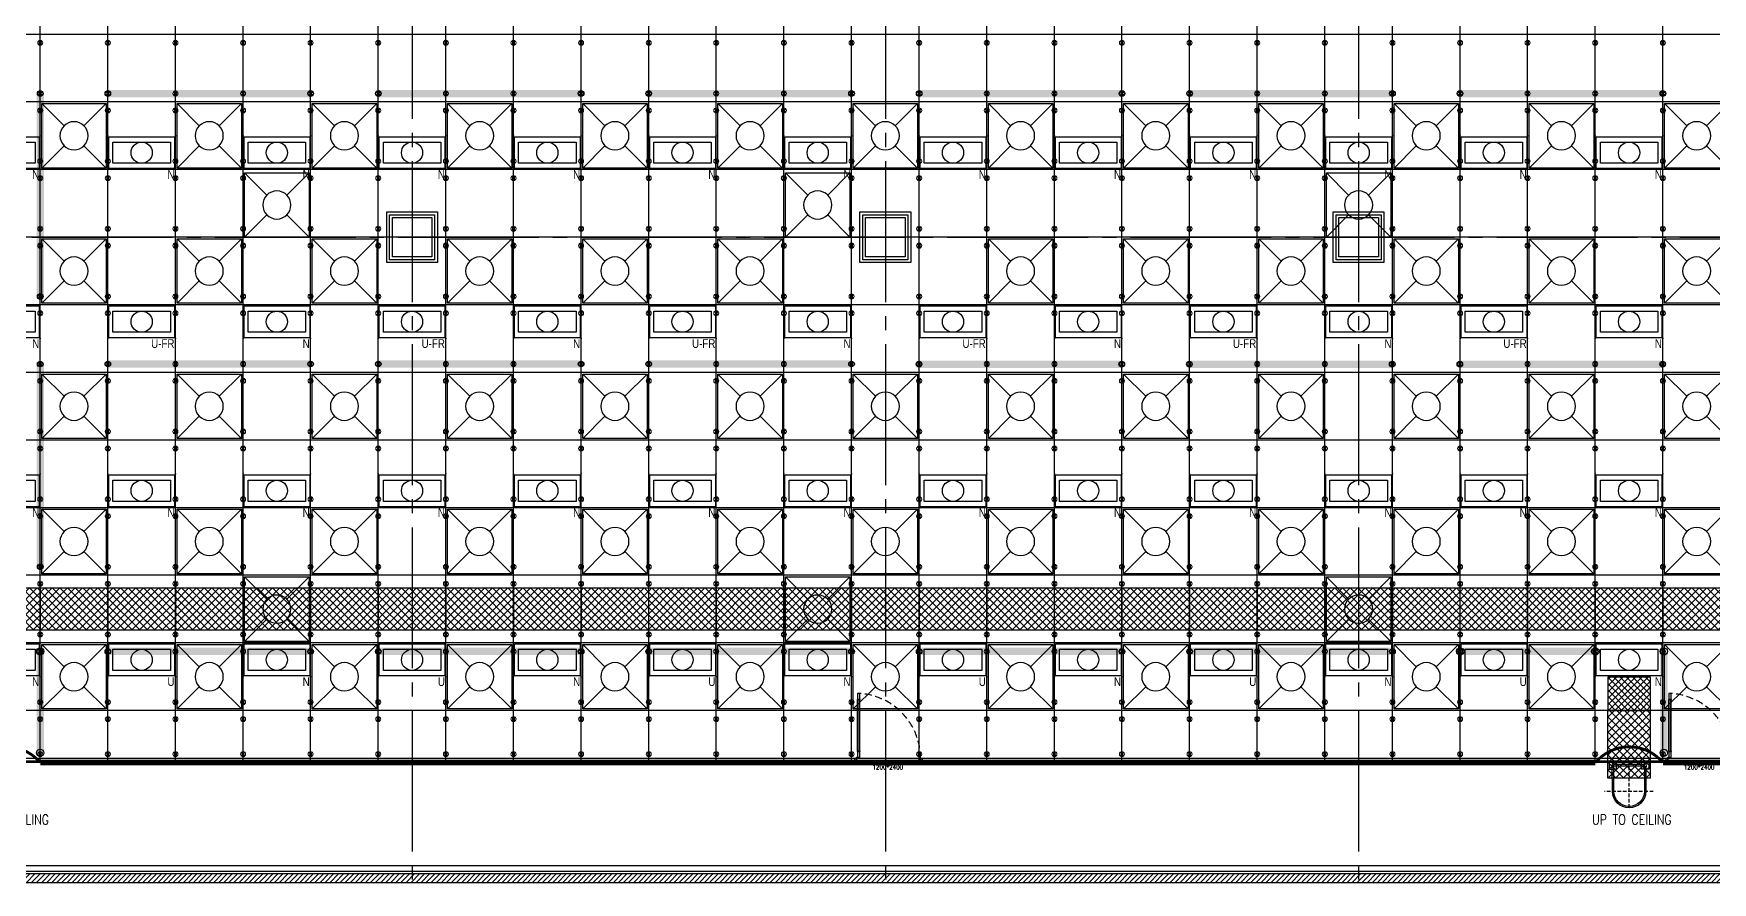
# Model space of a CAD drawing. Extents: x -17313 to 41501, y -1010 to 11880.
# Drawn here: x 17808 to 20788, y 1855 to 3361 of the extents above; entities that cross this region are included whole.
import ezdxf
from ezdxf.enums import TextEntityAlignment as Align

# ---------------------------------------------------------------- set-up
doc = ezdxf.new("R2010")
doc.units = 0
doc.header["$LTSCALE"] = 100
for name, pattern in [('188K-SM-03-F10-ARCH-PA-Y2257103$0$18P6-SM-03-C40-ARCH-PA-Y2211058$0$DASHED', [19.05, 12.7, -6.35]), ('188K-SM-03-F10-ARCH-PA-Y2257103$0$AP5A-SM-03-F20-ARCH-PA-Y2230801+Y2230803$0$ALL-PA-TXT-Y2221201$0$DASHED', [19.05, 12.7, -6.35]), ('188K-SM-07-F15-ARCH-CATW-Y2257103$0$DASHED', [19.05, 12.7, -6.35]), ('X-S-FAB-L10$0$COL-CEN-LIN', [3.25, 2.5, -0.25, 0.25, -0.25])]:
    doc.linetypes.add(name, pattern=pattern)
for name, color, linetype in [('0-xref', 8, 'Continuous'), ('188K-SM-03-F10-ARCH-CEIL-Y2257103$0$K-CEIL-4.2', 8, 'Continuous'), ('188K-SM-03-F10-ARCH-CEIL-Y2257103$0$K-CEIL-4.2-AREA', 8, 'Continuous'), ('188K-SM-03-F10-ARCH-PA-Y2257103$0$K-0-TXT-高度', 53, 'Continuous'), ('188K-SM-03-F10-ARCH-PA-Y2257103$0$K-Door', 53, 'Continuous'), ('188K-SM-03-F10-ARCH-PA-Y2257103$0$K-P-LAD-420', 53, 'Continuous'), ('188K-SM-03-F10-ARCH-PA-Y2257103$0$K-P1S-4.2-單抗', 53, 'Continuous'), ('188K-SM-03-F10-ARCH-PA-Y2257103$0$K-岩棉 2hr 7.5-非抗', 53, 'Continuous'), ('188K-SM-06-F10-ELEC-LIGHT-Y2257103$0$E-LIGHT(W)-N', 253, 'Continuous'), ('188K-SM-06-F10-ELEC-LIGHT-Y2257103$0$E-LIGHT(W)-U FR', 253, 'Continuous'), ('188K-SM-06-F10-ELEC-LIGHT-Y2257103$0$E-LIGHT(W)-U XLPE', 253, 'Continuous'), ('188K-SM-06-F10-HVAC-FFU-Y2257103$0$AC-FFU-ULPA', 254, 'Continuous'), ('188K-SM-07-F15-ARCH-CATW-Y2257103$0$K-安全母索', 6, 'Continuous'), ('188K-SM-07-F15-ARCH-CATW-Y2257103$0$K-扶手', 160, 'Continuous'), ('188K-SM-07-F15-ARCH-CATW-Y2257103$0$K-貓道板-主走道', 171, 'Continuous'), ('188K-SM-07-F15-ARCH-CATW-Y2257103$0$K-貓道板-主走道VS燈具', 171, 'Continuous'), ('188K-SM-07-F15-ARCH-CATW-Y2257103$0$K-鍊條', 3, 'Continuous'), ('X-S-FAB-L10$0$0-DIM-TXT', 8, 'Continuous'), ('X-S-FAB-L10$0$BLOCK', 8, 'Continuous'), ('X-S-FAB-L10$0$CCL', 8, 'X-S-FAB-L10$0$COL-CEN-LIN'), ('X-S-FAB-L10$0$COL-S', 8, 'Continuous'), ('X-S-FAB-L10$0$WALL_188K_IN', 8, 'Continuous')]:
    doc.layers.add(name, color=color, linetype=linetype)
doc.layers.add('188K-SM-03-F10-ARCH-CEIL-Y2257103$0$K-吊點-標準', color=8, linetype='Continuous', lineweight=9)
doc.layers.add('188K-SM-06-F10-ELEC-LIGHT-Y2257103$0$Defpoints-CAS', color=253, linetype='Continuous', plot=False)
doc.styles.add('188K-SM-03-F10-ARCH-PA-Y2257103$0$18P2-XFDP10$0$AA-TXT', font='simplex.shx', dxfattribs={"width": 0.8, "bigfont": 'chineset.shx'})
doc.styles.add('188K-SM-03-F10-ARCH-PA-Y2257103$0$AP5A-SM-03-F20-ARCH-PA-Y2230801+Y2230803$0$ALL-PA-TXT-Y2221201$0$Standard', font='txt.shx', dxfattribs={"bigfont": 'chineset.shx'})
doc.styles.add('188K-SM-06-F10-ELEC-LIGHT-Y2257103$0$Standard', font='arial.ttf')
doc.styles.add('X-S-FAB-L10$0$CHINA', font='simplex.shx', dxfattribs={"width": 0.75, "bigfont": 'chineset.shx'})
doc.styles.add('X-S-FAB-L10$0$Standard', font='', dxfattribs={"width": 0.8})
doc.styles.add('X-S-FAB-L10$0$TG_NOTE_TEXT', font='simplex.shx', dxfattribs={"width": 0.75, "bigfont": 'chineset.shx'})
doc.styles.get('X-S-FAB-L10$0$Standard').set_extended_font_data('Microsoft JhengHei')
doc.linetypes.add('188K-SM-07-F15-ARCH-CATW-Y2257103$0$FENCELINE1', pattern='A,6.35,-2.54,[133,ltypeshp.shx,S=2.54,R=0,X=-2.54,Y=0],-2.54,25.4', length=36.83)

# ---------------------------------------------------------------- blocks, each defined once
blk = doc.blocks.new('X-S-FAB-L10$0$FAB2-L05')
at = {"layer": 'X-S-FAB-L10$0$CCL'}
for p, q in [((-7680, 11005), (-7680, 0)), ((-6840, 11005), (-6840, 0)), ((-6000, 11005), (-6000, 0)), ((-26880, 3720), (1210, 3720))]:
    blk.add_line(p, q, dxfattribs=at)
at = {"layer": 'X-S-FAB-L10$0$COL-S'}
for points in [[(-7715, 3755), (-7645, 3755), (-7645, 3685), (-7715, 3685)], [(-6875, 3755), (-6805, 3755), (-6805, 3685), (-6875, 3685)], [(-6035, 3755), (-5965, 3755), (-5965, 3685), (-6035, 3685)]]:
    blk.add_lwpolyline(points, close=True, dxfattribs=at)
blk = doc.blocks.new('X-S-FAB-L10')
at = {"layer": 'X-S-FAB-L10$0$WALL_188K_IN'}
h = blk.add_hatch(dxfattribs=at)
h.set_pattern_fill('LINE', color=256, scale=2, angle=45)
h.set_pattern_definition([(45, (24216.6165, 1855), (-4.490128, 4.490128), [])])
h.paths.add_polyline_path([(17075, 1855), (24315, 1855), (24315, 1870), (17075, 1870)])
at = {"layer": 'X-S-FAB-L10$0$COL-S'}
for p, q in [((18445, 3035), (18515, 3035)), ((18445, 2965), (18445, 3035)), ((18515, 3035), (18515, 2965)), ((19285, 3035), (19355, 3035)), ((19285, 2965), (19285, 3035)), ((19355, 3035), (19355, 2965)), ((20125, 3035), (20195, 3035)), ((20125, 2965), (20125, 3035)), ((20195, 3035), (20195, 2965)), ((18515, 2965), (18445, 2965)), ((19355, 2965), (19285, 2965)), ((20195, 2965), (20125, 2965))]:
    blk.add_line(p, q, dxfattribs=at)
at = {"layer": 'X-S-FAB-L10$0$WALL_188K_IN'}
blk.add_lwpolyline([(17075, 1855), (24315, 1855), (24315, 1870), (17075, 1870)], close=True, dxfattribs=at)
at = {"layer": 'X-S-FAB-L10$0$BLOCK'}
blk.add_blockref('X-S-FAB-L10$0$FAB2-L05', (26160, -720), dxfattribs=at)
at = {"style": 'X-S-FAB-L10$0$TG_NOTE_TEXT', "width": 0.5, "flags": 1}
for p in [(7463.3, 9020), (18268.3, 8649), (11197.8, 4800.2), (16485.8, 4800.2), (25420.3, 2635), (13360, 320, 0), (7463.3, -33.3)]:
    blk.add_attdef('WH', text='', height=20, dxfattribs=at).set_placement(p, align=Align.BOTTOM_LEFT)
at = {"width": 0.5}
for style, p in [('X-S-FAB-L10$0$TG_NOTE_TEXT', (7585, 9020)), ('X-S-FAB-L10$0$TG_NOTE_TEXT', (18390, 8649)), ('X-S-FAB-L10$0$TG_NOTE_TEXT', (11117.5, 4813.5)), ('X-S-FAB-L10$0$TG_NOTE_TEXT', (16607.5, 4813.5)), ('X-S-FAB-L10$0$TG_NOTE_TEXT', (25350, 2635)), ('X-S-FAB-L10$0$Standard', (13129.4, 325, 0)), ('X-S-FAB-L10$0$TG_NOTE_TEXT', (7585, -20))]:
    blk.add_attdef('DESC', text='', height=10, dxfattribs=dict(at, style=style)).set_placement(p, align=Align.BOTTOM_LEFT)
for tag, style, p in [('TYPE', 'X-S-FAB-L10$0$TG_NOTE_TEXT', (7619.3, 9020)), ('NO', 'X-S-FAB-L10$0$TG_NOTE_TEXT', (7650.1, 9020)), ('TYPE', 'X-S-FAB-L10$0$TG_NOTE_TEXT', (18424.2, 8649)), ('NO', 'X-S-FAB-L10$0$TG_NOTE_TEXT', (18455, 8649)), ('NO', 'X-S-FAB-L10$0$TG_NOTE_TEXT', (11088.6, 4813.5)), ('TYPE', 'X-S-FAB-L10$0$TG_NOTE_TEXT', (11151.8, 4813.5)), ('TYPE', 'X-S-FAB-L10$0$TG_NOTE_TEXT', (16641.8, 4813.5)), ('NO', 'X-S-FAB-L10$0$TG_NOTE_TEXT', (16672.6, 4813.5)), ('NO', 'X-S-FAB-L10$0$TG_NOTE_TEXT', (25313, 2635)), ('TYPE', 'X-S-FAB-L10$0$TG_NOTE_TEXT', (25350, 2635)), ('NO', 'X-S-FAB-L10$0$Standard', (13100, 320, 0)), ('TYPE', 'X-S-FAB-L10$0$Standard', (13129.4, 320, 0)), ('TYPE', 'X-S-FAB-L10$0$TG_NOTE_TEXT', (7619.3, -20)), ('NO', 'X-S-FAB-L10$0$TG_NOTE_TEXT', (7650.1, -20))]:
    blk.add_attdef(tag, text='', height=10, dxfattribs=dict(at, style=style)).set_placement(p, align=Align.BOTTOM_RIGHT)
at = {"style": 'X-S-FAB-L10$0$TG_NOTE_TEXT', "width": 0.5, "flags": 1}
for rotation, p in [(180, (43, 7480)), (180, (943, 7480)), (90, (24310, 3717.8)), (270, (17080, 1711.7))]:
    blk.add_attdef('WH', text='', height=20, rotation=rotation, dxfattribs=at).set_placement(p, align=Align.BOTTOM_LEFT)
at = {"width": 0.5}
for rotation, style, p in [(180, 'X-S-FAB-L10$0$Standard', (317.6, 7480)), (180, 'X-S-FAB-L10$0$Standard', (1217.6, 7480)), (90, 'X-S-FAB-L10$0$TG_NOTE_TEXT', (24310, 3647.5)), (270, 'X-S-FAB-L10$0$TG_NOTE_TEXT', (17080, 1605))]:
    blk.add_attdef('DESC', text='', height=10, rotation=rotation, dxfattribs=dict(at, style=style)).set_placement(p, align=Align.BOTTOM_LEFT)
for tag, rotation, style, p in [('TYPE', 180, 'X-S-FAB-L10$0$Standard', (317.6, 7480)), ('NO', 180, 'X-S-FAB-L10$0$Standard', (347, 7480)), ('TYPE', 180, 'X-S-FAB-L10$0$Standard', (1217.6, 7480)), ('NO', 180, 'X-S-FAB-L10$0$Standard', (1247, 7480)), ('TYPE', 90, 'X-S-FAB-L10$0$TG_NOTE_TEXT', (24310, 3647.5)), ('NO', 90, 'X-S-FAB-L10$0$TG_NOTE_TEXT', (24310, 3610.5)), ('TYPE', 270, 'X-S-FAB-L10$0$TG_NOTE_TEXT', (17080, 1605)), ('NO', 270, 'X-S-FAB-L10$0$TG_NOTE_TEXT', (17080, 1573))]:
    blk.add_attdef(tag, text='', height=10, rotation=rotation, dxfattribs=dict(at, style=style)).set_placement(p, align=Align.BOTTOM_RIGHT)
at = {"layer": 'X-S-FAB-L10$0$0-DIM-TXT', "style": 'X-S-FAB-L10$0$CHINA', "width": 0.75}
for p in [(667.4, 7855.1, -2689.4), (22627.4, 6728.8), (25644.7, 6728.8), (24778.8, 5569.1), (1118.3, 4980), (417.8, 4594.6), (23874.8, 4355), (22927.4, 4330.1), (23749.9, 3901.4), (417.8, 3765.2), (1118.3, 3730), (417.8, 3115.8), (536.9, 2227.8), (16909, 1782.7), (888.4, 880.5), (16977.4, 750), (18878.8, 750), (21364, 526.9), (25641.2, 553.2)]:
    blk.add_attdef('HIG', text='', height=80, dxfattribs=at).set_placement(p, align=Align.MIDDLE_LEFT)
blk = doc.blocks.new('188K-SM-03-F10-ARCH-CEIL-Y2257103$0$A$C2CA95053')
h = blk.add_hatch(color=256)
edge = h.paths.add_edge_path()
edge.add_arc((0, 0), 0.5, 0, 360)
for p, q in [((3.2, 3.2), (-3.2, -3.2)), ((3.2, -3.2), (-3.2, 3.2))]:
    blk.add_line(p, q)
blk.add_lwpolyline([(-1.6, 2.5), (-1.6, -2.5), (1.6, -2.5), (1.6, 2.5)], close=True)
for radius in [4.5, 0.5]:
    blk.add_circle((0, 0), radius)
blk = doc.blocks.new('188K-SM-03-F10-ARCH-CEIL-Y2257103$0$天花板吊點-附調整片 - 3_8_螺桿吊架 100 mm 高調整片-V1-1FL')
blk.add_blockref('188K-SM-03-F10-ARCH-CEIL-Y2257103$0$A$C2CA95053', (0, 0))
blk = doc.blocks.new('188K-SM-03-F10-ARCH-CEIL-Y2257103')
at = {"layer": '188K-SM-03-F10-ARCH-CEIL-Y2257103$0$K-CEIL-4.2'}
for p, q in [((17820, 2067.7), (17820, 8626.2)), ((17940, 2067.7), (17940, 8626.2)), ((18060, 2067.7), (18060, 8626.2)), ((18180, 2067.7), (18180, 8626.2)), ((18300, 2067.7), (18300, 8626.2)), ((18420, 2067.7), (18420, 8626.2)), ((18540, 2067.7), (18540, 8626.2)), ((18660, 2067.7), (18660, 8626.2)), ((18780, 2067.7), (18780, 8626.2)), ((18900, 2067.7), (18900, 8626.2)), ((19020, 2067.7), (19020, 8592.2)), ((19140, 2067.7), (19140, 8592.2)), ((19260, 2067.7), (19260, 8592.2)), ((19380, 2067.7), (19380, 7317.2)), ((19380, 2067.7), (19380, 7312.2)), ((19500, 2067.7), (19500, 7317.2)), ((19500, 2067.7), (19500, 7312.2)), ((19620, 2067.7), (19620, 7317.2)), ((19620, 2067.7), (19620, 7317.2)), ((19740, 2067.7), (19740, 7317.2)), ((19740, 2067.7), (19740, 7317.2)), ((19860, 2067.7), (19860, 7317.2)), ((19860, 2067.7), (19860, 7317.2)), ((19980, 2067.7), (19980, 7317.2)), ((20100, 2067.7), (20100, 7317.2)), ((20220, 2067.7), (20220, 7317.2)), ((20340, 2067.7), (20340, 7317.2)), ((20460, 2067.7), (20460, 7317.2)), ((20580, 2067.7), (20580, 7317.2)), ((20700, 2067.7), (20700, 7317.2)), ((24297.2, 3360), (1847.7, 3360)), ((24297.2, 3240), (1847.7, 3240)), ((24297.2, 3120), (1847.7, 3120)), ((24297.2, 3000), (1847.7, 3000)), ((24297.2, 2880), (1847.7, 2880)), ((24297.2, 2760), (1847.7, 2760)), ((24297.2, 2640), (1847.7, 2640)), ((24297.2, 2520), (1847.7, 2520)), ((24297.2, 2400), (1847.7, 2400)), ((24297.2, 2280), (6382.5, 2280)), ((24297.2, 2160), (6382.5, 2160))]:
    blk.add_line(p, q, dxfattribs=at)
at = {"layer": '188K-SM-03-F10-ARCH-CEIL-Y2257103$0$K-CEIL-4.2-AREA', "elevation": 0}
blk.add_lwpolyline([(24297.2, 2067.7), (16747.2, 2067.7), (16747.2, 312.7), (14882.2, 312.7), (14882.2, 42.7), (14157.7, 42.7), (14157.7, 312.7), (1847.7, 312.7), (1847.7, 8305.8), (1767.7, 8305.8), (1767.7, 8632.2), (17592.2, 8632.2), (17592.2, 8626.2), (18934.7, 8626.2), (18934.7, 8592.2), (19317.2, 8592.2), (19317.2, 7537.7), (19282.2, 7537.7), (19282.2, 7462.2), (19317.2, 7462.2), (19317.2, 7317.2), (21180, 7317.2)], dxfattribs=at)
at = {"layer": '188K-SM-03-F10-ARCH-CEIL-Y2257103$0$K-CEIL-4.2-AREA'}
for points in [[(18445, 3035), (18515, 3035), (18515, 2965), (18445, 2965)], [(19285, 3035), (19355, 3035), (19355, 2965), (19285, 2965)], [(20125, 3035), (20195, 3035), (20195, 2965), (20125, 2965)]]:
    blk.add_lwpolyline(points, close=True, dxfattribs=at)
at = {"layer": '188K-SM-03-F10-ARCH-CEIL-Y2257103$0$K-吊點-標準', "color": 170, "lineweight": 18, "rotation": 179.9999999999997}
for p in [(17820, 3345), (17940, 3345), (18060, 3345), (18180, 3345), (18300, 3345), (18420, 3345), (18540, 3345), (18660, 3345), (18780, 3345), (18900, 3345), (19020, 3345), (19140, 3345), (19260, 3345), (19380, 3345), (19500, 3345), (19620, 3345), (19740, 3345), (19860, 3345), (19980, 3345), (20100, 3345), (20220, 3345), (20340, 3345), (20460, 3345), (20580, 3345), (20700, 3345), (17820, 3255), (17940, 3255), (18060, 3255), (18180, 3255), (18300, 3255), (18420, 3255), (18540, 3255), (18660, 3255), (18780, 3255), (18900, 3255), (19020, 3255), (19140, 3255), (19260, 3255), (19380, 3255), (19500, 3255), (19620, 3255), (19740, 3255), (19860, 3255), (19980, 3255), (20100, 3255), (20220, 3255), (20340, 3255), (20460, 3255), (20580, 3255), (20700, 3255), (17820, 3225), (17940, 3225), (18060, 3225), (18180, 3225), (18300, 3225), (18420, 3225), (18540, 3225), (18660, 3225), (18780, 3225), (18900, 3225), (19020, 3225), (19140, 3225), (19260, 3225), (19380, 3225), (19500, 3225), (19620, 3225), (19740, 3225), (19860, 3225), (19980, 3225), (20100, 3225), (20220, 3225), (20340, 3225), (20460, 3225), (20580, 3225), (20700, 3225), (17820, 3135), (17940, 3135), (18060, 3135), (18180, 3135), (18300, 3135), (18420, 3135), (18540, 3135), (18660, 3135), (18780, 3135), (18900, 3135), (19020, 3135), (19140, 3135), (19260, 3135), (19380, 3135), (19500, 3135), (19620, 3135), (19740, 3135), (19860, 3135), (19980, 3135), (20100, 3135), (20220, 3135), (20340, 3135), (20460, 3135), (20580, 3135), (20700, 3135), (17820, 3105), (17940, 3105), (18060, 3105), (18180, 3105), (18300, 3105), (18420, 3105), (18540, 3105), (18660, 3105), (18780, 3105), (18900, 3105), (19020, 3105), (19140, 3105), (19260, 3105), (19380, 3105), (19500, 3105), (19620, 3105), (19740, 3105), (19860, 3105), (19980, 3105), (20100, 3105), (20220, 3105), (20340, 3105), (20460, 3105), (20580, 3105), (20700, 3105), (17820, 3015), (17940, 3015), (18060, 3015), (18180, 3015), (18300, 3015), (18420, 3015), (18540, 3015), (18660, 3015), (18780, 3015), (18900, 3015), (19020, 3015), (19140, 3015), (19260, 3015), (19380, 3015), (19500, 3015), (19620, 3015), (19740, 3015), (19860, 3015), (19980, 3015), (20100, 3015), (20220, 3015), (20340, 3015), (20460, 3015), (20580, 3015), (20700, 3015), (17820, 2985), (17940, 2985), (18060, 2985), (18180, 2985), (18300, 2985), (18420, 2985), (18540, 2985), (18660, 2985), (18780, 2985), (18900, 2985), (19020, 2985), (19140, 2985), (19260, 2985), (19380, 2985), (19500, 2985), (19620, 2985), (19740, 2985), (19860, 2985), (19980, 2985), (20100, 2985), (20220, 2985), (20340, 2985), (20460, 2985), (20580, 2985), (20700, 2985), (17820, 2895), (17940, 2895), (18060, 2895), (18180, 2895), (18300, 2895), (18420, 2895), (18540, 2895), (18660, 2895), (18780, 2895), (18900, 2895), (19020, 2895), (19140, 2895), (19260, 2895), (19380, 2895), (19500, 2895), (19620, 2895), (19740, 2895), (19860, 2895), (19980, 2895), (20100, 2895), (20220, 2895), (20340, 2895), (20460, 2895), (20580, 2895), (20700, 2895), (17820, 2865), (17940, 2865), (18060, 2865), (18180, 2865), (18300, 2865), (18420, 2865), (18540, 2865), (18660, 2865), (18780, 2865), (18900, 2865), (19020, 2865), (19140, 2865), (19260, 2865), (19380, 2865), (19500, 2865), (19620, 2865), (19740, 2865), (19860, 2865), (19980, 2865), (20100, 2865), (20220, 2865), (20340, 2865), (20460, 2865), (20580, 2865), (20700, 2865), (17820, 2775), (17940, 2775), (18060, 2775), (18180, 2775), (18300, 2775), (18420, 2775), (18540, 2775), (18660, 2775), (18780, 2775), (18900, 2775), (19020, 2775), (19140, 2775), (19260, 2775), (19380, 2775), (19500, 2775), (19620, 2775), (19740, 2775), (19860, 2775), (19980, 2775), (20100, 2775), (20220, 2775), (20340, 2775), (20460, 2775), (20580, 2775), (20700, 2775), (17820, 2745), (17940, 2745), (18060, 2745), (18180, 2745), (18300, 2745), (18420, 2745), (18540, 2745), (18660, 2745), (18780, 2745), (18900, 2745), (19020, 2745), (19140, 2745), (19260, 2745), (19380, 2745), (19500, 2745), (19620, 2745), (19740, 2745), (19860, 2745), (19980, 2745), (20100, 2745), (20220, 2745), (20340, 2745), (20460, 2745), (20580, 2745), (20700, 2745), (17820, 2655), (17940, 2655), (18060, 2655), (18180, 2655), (18300, 2655), (18420, 2655), (18540, 2655), (18660, 2655), (18780, 2655), (18900, 2655), (19020, 2655), (19140, 2655), (19260, 2655), (19380, 2655), (19500, 2655), (19620, 2655), (19740, 2655), (19860, 2655), (19980, 2655), (20100, 2655), (20220, 2655), (20340, 2655), (20460, 2655), (20580, 2655), (20700, 2655), (17820, 2625), (17940, 2625), (18060, 2625), (18180, 2625), (18300, 2625), (18420, 2625), (18540, 2625), (18660, 2625), (18780, 2625), (18900, 2625), (19020, 2625), (19140, 2625), (19260, 2625), (19380, 2625), (19500, 2625), (19620, 2625), (19740, 2625), (19860, 2625), (19980, 2625), (20100, 2625), (20220, 2625), (20340, 2625), (20460, 2625), (20580, 2625), (20700, 2625), (17820, 2535), (17940, 2535), (18060, 2535), (18180, 2535), (18300, 2535), (18420, 2535), (18540, 2535), (18660, 2535), (18780, 2535), (18900, 2535), (19020, 2535), (19140, 2535), (19260, 2535), (19380, 2535), (19500, 2535), (19620, 2535), (19740, 2535), (19860, 2535), (19980, 2535), (20100, 2535), (20220, 2535), (20340, 2535), (20460, 2535), (20580, 2535), (20700, 2535), (17820, 2505), (17940, 2505), (18060, 2505), (18180, 2505), (18300, 2505), (18420, 2505), (18540, 2505), (18660, 2505), (18780, 2505), (18900, 2505), (19020, 2505), (19140, 2505), (19260, 2505), (19380, 2505), (19500, 2505), (19620, 2505), (19740, 2505), (19860, 2505), (19980, 2505), (20100, 2505), (20220, 2505), (20340, 2505), (20460, 2505), (20580, 2505), (20700, 2505), (17820, 2415), (17940, 2415), (18060, 2415), (18180, 2415), (18300, 2415), (18420, 2415), (18540, 2415), (18660, 2415), (18780, 2415), (18900, 2415), (19020, 2415), (19140, 2415), (19260, 2415), (19380, 2415), (19500, 2415), (19620, 2415), (19740, 2415), (19860, 2415), (19980, 2415), (20100, 2415), (20220, 2415), (20340, 2415), (20460, 2415), (20580, 2415), (20700, 2415), (17820, 2385), (17940, 2385), (18060, 2385), (18180, 2385), (18300, 2385), (18420, 2385), (18540, 2385), (18660, 2385), (18780, 2385), (18900, 2385), (19020, 2385), (19140, 2385), (19260, 2385), (19380, 2385), (19500, 2385), (19620, 2385), (19740, 2385), (19860, 2385), (19980, 2385), (20100, 2385), (20220, 2385), (20340, 2385), (20460, 2385), (20580, 2385), (20700, 2385), (17820, 2295), (17940, 2295), (18060, 2295), (18180, 2295), (18300, 2295), (18420, 2295), (18540, 2295), (18660, 2295), (18780, 2295), (18900, 2295), (19020, 2295), (19140, 2295), (19260, 2295), (19380, 2295), (19500, 2295), (19620, 2295), (19740, 2295), (19860, 2295), (19980, 2295), (20100, 2295), (20220, 2295), (20340, 2295), (20460, 2295), (20580, 2295), (20700, 2295), (17820, 2265), (17940, 2265), (18060, 2265), (18180, 2265), (18300, 2265), (18420, 2265), (18540, 2265), (18660, 2265), (18780, 2265), (18900, 2265), (19020, 2265), (19140, 2265), (19260, 2265), (19380, 2265), (19500, 2265), (19620, 2265), (19740, 2265), (19860, 2265), (19980, 2265), (20100, 2265), (20220, 2265), (20340, 2265), (20460, 2265), (20580, 2265), (20700, 2265), (17820, 2175), (17940, 2175), (18060, 2175), (18180, 2175), (18300, 2175), (18420, 2175), (18540, 2175), (18660, 2175), (18780, 2175), (18900, 2175), (19020, 2175), (19140, 2175), (19260, 2175), (19380, 2175), (19500, 2175), (19620, 2175), (19740, 2175), (19860, 2175), (19980, 2175), (20100, 2175), (20220, 2175), (20340, 2175), (20460, 2175), (20580, 2175), (20700, 2175), (17820, 2145), (17940, 2145), (18060, 2145), (18180, 2145), (18300, 2145), (18420, 2145), (18540, 2145), (18660, 2145), (18780, 2145), (18900, 2145), (19020, 2145), (19140, 2145), (19260, 2145), (19380, 2145), (19500, 2145), (19620, 2145), (19740, 2145), (19860, 2145), (19980, 2145), (20100, 2145), (20220, 2145), (20340, 2145), (20460, 2145), (20580, 2145), (20700, 2145), (17820, 2082.7, 0), (17940, 2082.7, 0), (18060, 2082.7, 0), (18180, 2082.7, 0), (18300, 2082.7, 0), (18420, 2082.7, 0), (18540, 2082.7, 0), (18660, 2082.7, 0), (18780, 2082.7, 0), (18900, 2082.7, 0), (19020, 2082.7, 0), (19140, 2082.7, 0), (19260, 2082.7, 0), (19380, 2082.7, 0), (19500, 2082.7, 0), (19620, 2082.7, 0), (19740, 2082.7, 0), (19860, 2082.7, 0), (19980, 2082.7, 0), (20100, 2082.7, 0), (20220, 2082.7, 0), (20340, 2082.7, 0), (20460, 2082.7, 0), (20580, 2082.7, 0), (20700, 2082.7, 0)]:
    blk.add_blockref('188K-SM-03-F10-ARCH-CEIL-Y2257103$0$天花板吊點-附調整片 - 3_8_螺桿吊架 100 mm 高調整片-V1-1FL', p, dxfattribs=at)
blk = doc.blocks.new('188K-SM-06-F10-HVAC-FFU-Y2257103$0$H-FU-U-12x12')
for p, q in [((423, 777), (28, 1172)), ((777, 777), (1172, 1172)), ((28, 28), (423, 423)), ((1172, 28), (777, 423))]:
    blk.add_line(p, q)
blk.add_lwpolyline([(1172, 28), (1172, 1172), (28, 1172), (28, 28)], close=True)
blk.add_circle((600, 600), 250)
blk = doc.blocks.new('188K-SM-06-F10-HVAC-FFU-Y2257103')
at = {"layer": '188K-SM-06-F10-HVAC-FFU-Y2257103$0$AC-FFU-ULPA', "xscale": -0.09999999999999432, "yscale": 0.09999999999999432, "zscale": 0.09999999999999432}
for p in [(17940, 3120), (18180, 3120), (18420, 3120), (18660, 3120), (18900, 3120), (19140, 3120), (19380, 3120), (19620, 3120), (19860, 3120), (20100, 3120), (20340, 3120), (20580, 3120), (20820, 3120), (18300, 2997.2), (19260, 2997.2), (20220, 2997.2), (17940, 2880), (18180, 2880), (18420, 2880), (18660, 2880), (18900, 2880), (19140, 2880), (19620, 2880), (19860, 2880), (20100, 2880), (20340, 2880), (20580, 2880), (20820, 2880), (17940, 2640), (18180, 2640), (18420, 2640), (18660, 2640), (18900, 2640), (19140, 2640), (19380, 2640), (19620, 2640), (19860, 2640), (20100, 2640), (20340, 2640), (20580, 2640), (20820, 2640), (17940, 2400), (18180, 2400), (18420, 2400), (18660, 2400), (18900, 2400), (19140, 2400), (19380, 2400), (19620, 2400), (19860, 2400), (20100, 2400), (20340, 2400), (20580, 2400), (20820, 2400), (18300, 2280), (19260, 2280), (20220, 2280), (17940, 2160), (18180, 2160), (18420, 2160), (18660, 2160), (18900, 2160), (19140, 2160), (19380, 2160), (19620, 2160), (19860, 2160), (20100, 2160), (20340, 2160), (20580, 2160), (20820, 2160)]:
    blk.add_blockref('188K-SM-06-F10-HVAC-FFU-Y2257103$0$H-FU-U-12x12', p, dxfattribs=at)
blk = doc.blocks.new('*U267')
for points in [[(-58.3, -28.3), (-58.3, 28.3), (58.3, 28.3), (58.3, -28.3)], [(-51, -18.8), (-51, 18.8), (51, 18.8), (51, -18.8)]]:
    blk.add_lwpolyline(points, close=True)
blk.add_circle((0, 0), 18.8)
at = {"layer": '188K-SM-06-F10-ELEC-LIGHT-Y2257103$0$Defpoints-CAS'}
for p in [(-60, 30), (60, 30), (-60, -30), (60, -30)]:
    blk.add_point(p, dxfattribs=at)
at = {"style": '188K-SM-06-F10-ELEC-LIGHT-Y2257103$0$Standard', "width": 0.8}
blk.add_text('N', height=15.5, dxfattribs=at).set_placement((58.3, -38.7), align=Align.MIDDLE_RIGHT)
blk = doc.blocks.new('*U453')
at = {"layer": '188K-SM-06-F10-ELEC-LIGHT-Y2257103$0$E-LIGHT(W)-N'}
blk.add_blockref('*U267', (0, 8.3), dxfattribs=at)
blk = doc.blocks.new('*U452')
at = {"color": 0, "linetype": 'ByBlock', "lineweight": -2, "transparency": 16777216}
for p in [(2640, 0), (2880, 0), (3120, 0), (3360, 0), (3600, 0), (3840, 0), (4080, 0), (4320, 0), (4560, 0), (4800, 0), (5040, 0), (5280, 0), (5520, 0)]:
    blk.add_blockref('*U453', p, dxfattribs=at)
blk = doc.blocks.new('*U258')
for points in [[(-58.3, -28.3), (-58.3, 28.3), (58.3, 28.3), (58.3, -28.3)], [(-51, -18.8), (-51, 18.8), (51, 18.8), (51, -18.8)]]:
    blk.add_lwpolyline(points, close=True)
blk.add_circle((0, 0), 18.8)
at = {"layer": '188K-SM-06-F10-ELEC-LIGHT-Y2257103$0$Defpoints-CAS'}
for p in [(-60, 30), (60, 30), (-60, -30), (60, -30)]:
    blk.add_point(p, dxfattribs=at)
at = {"style": '188K-SM-06-F10-ELEC-LIGHT-Y2257103$0$Standard', "width": 0.8}
blk.add_text('U-FR', height=15.53, dxfattribs=at).set_placement((58.3, -38.7), align=Align.MIDDLE_RIGHT)
blk = doc.blocks.new('*U455')
at = {"layer": '188K-SM-06-F10-ELEC-LIGHT-Y2257103$0$E-LIGHT(W)-U FR'}
blk.add_blockref('*U258', (0, 8.3), dxfattribs=at)
blk = doc.blocks.new('*U454')
at = {"color": 0, "linetype": 'ByBlock', "lineweight": -2, "transparency": 16777216}
for p in [(2880, 0), (3360, 0), (3840, 0), (4320, 0), (4800, 0), (5280, 0)]:
    blk.add_blockref('*U455', p, dxfattribs=at)
blk = doc.blocks.new('*U449')
at = {"layer": '188K-SM-06-F10-ELEC-LIGHT-Y2257103$0$E-LIGHT(W)-N'}
blk.add_blockref('*U267', (0, 8.3), dxfattribs=at)
blk = doc.blocks.new('*U448')
at = {"color": 0, "linetype": 'ByBlock', "lineweight": -2, "transparency": 16777216}
for p in [(2400, 0), (2880, 0), (3360, 0), (3840, 0), (4320, 0), (4800, 0), (5280, 0)]:
    blk.add_blockref('*U449', p, dxfattribs=at)
blk = doc.blocks.new('*U451')
at = {"layer": '188K-SM-06-F10-ELEC-LIGHT-Y2257103$0$E-LIGHT(W)-N'}
blk.add_blockref('*U267', (0, 8.3), dxfattribs=at)
blk = doc.blocks.new('*U450')
at = {"color": 0, "linetype": 'ByBlock', "lineweight": -2, "transparency": 16777216}
for p in [(2640, 0), (2880, 0), (3120, 0), (3360, 0), (3600, 0), (3840, 0), (4080, 0), (4320, 0), (4560, 0), (4800, 0), (5040, 0), (5280, 0), (5520, 0)]:
    blk.add_blockref('*U451', p, dxfattribs=at)
blk = doc.blocks.new('*U457')
at = {"layer": '188K-SM-06-F10-ELEC-LIGHT-Y2257103$0$E-LIGHT(W)-N'}
blk.add_blockref('*U267', (0, 8.3), dxfattribs=at)
blk = doc.blocks.new('*U456')
at = {"color": 0, "linetype": 'ByBlock', "lineweight": -2, "transparency": 16777216}
for p in [(2400, 0), (2880, 0), (3360, 0), (3840, 0), (4320, 0), (4800, 0), (5280, 0)]:
    blk.add_blockref('*U457', p, dxfattribs=at)
blk = doc.blocks.new('*U266')
for points in [[(-58.3, -28.3), (-58.3, 28.3), (58.3, 28.3), (58.3, -28.3)], [(-51, -18.8), (-51, 18.8), (51, 18.8), (51, -18.8)]]:
    blk.add_lwpolyline(points, close=True)
blk.add_circle((0, 0), 18.8)
at = {"layer": '188K-SM-06-F10-ELEC-LIGHT-Y2257103$0$Defpoints-CAS'}
for p in [(-60, 30), (60, 30), (-60, -30), (60, -30)]:
    blk.add_point(p, dxfattribs=at)
at = {"style": '188K-SM-06-F10-ELEC-LIGHT-Y2257103$0$Standard', "width": 0.8}
blk.add_text('U', height=15.5, dxfattribs=at).set_placement((58.3, -38.7), align=Align.MIDDLE_RIGHT)
blk = doc.blocks.new('*U459')
at = {"layer": '188K-SM-06-F10-ELEC-LIGHT-Y2257103$0$E-LIGHT(W)-U XLPE'}
blk.add_blockref('*U266', (0, 8.3), dxfattribs=at)
blk = doc.blocks.new('*U458')
at = {"color": 0, "linetype": 'ByBlock', "lineweight": -2, "transparency": 16777216}
for p in [(2880, 0), (3360, 0), (3840, 0), (4320, 0), (4800, 0), (5280, 0)]:
    blk.add_blockref('*U459', p, dxfattribs=at)
blk = doc.blocks.new('188K-SM-06-F10-ELEC-LIGHT-Y2257103')
for name, p in [('*U452', (15120, 3141.7)), ('*U454', (15120, 2841.7)), ('*U448', (15360, 2841.7)), ('*U450', (15120, 2541.7)), ('*U458', (15120, 2241.7)), ('*U456', (15360, 2241.7))]:
    blk.add_blockref(name, p)
blk = doc.blocks.new('188K-SM-03-F10-ARCH-PA-Y2257103$0$LAD-1')
at = {"linetype": '188K-SM-03-F10-ARCH-PA-Y2257103$0$18P6-SM-03-C40-ARCH-PA-Y2211058$0$DASHED', "ltscale": 0.005}
for points in [[(-77.4, -42.9), (-77.4, 43.5)], [(-106.5, 0), (-23.9, 0)]]:
    blk.add_lwpolyline(points, dxfattribs=at)
for points in [[(-23.8, 22.2), (-23.8, 35.2), (-37.8, 35.2), (-37.8, 22.2)], [(-27.8, 27), (-27.8, 30), (-33.8, 30), (-33.8, 27)], [(-28.9, 27), (-28.9, -27), (-32.7, -27), (-32.7, 27)], [(-23.9, -21.8), (-23.9, -34.8), (-37.9, -34.8), (-37.9, -21.8)], [(-27.8, -27), (-27.8, -30), (-33.8, -30), (-33.8, -27)]]:
    blk.add_lwpolyline(points, close=True)
for points in [[(-33.8, -29.7), (-77.4, -29.7, -0.976777), (-77.4, 29.8), (-33.8, 29.8)], [(-33.8, -27.2), (-77.4, -27.2, -0.974646), (-77.4, 27.3), (-33.8, 27.3)]]:
    blk.add_lwpolyline(points, format="xyb")
for centre in [(-105.2, 0), (-93.7, 23.2), (-64.6, 28.5), (-93.7, -22.5), (-64.6, -28.5)]:
    blk.add_circle(centre, 0.5)
blk = doc.blocks.new('188K-SM-03-F10-ARCH-PA-Y2257103$0$單開庫板門-1200x2400)圓型拉環鎖+輔助鎖)')
at = {"ltscale": 0.1}
for p, q in [((26008.6, -11403.6), (26004.5, -11403.6)), ((26004.5, -11403.6), (26004.5, -11414.1)), ((26008.6, -11414.1), (26008.6, -11403.6)), ((26004.5, -11414.1), (26004.5, -11415.3)), ((26004.5, -11414.1), (26008.6, -11414.1)), ((26004.5, -11415.4), (26004.6, -11415.5)), ((26008.6, -11414), (26004.6, -11414)), ((26004.6, -11414.3), (26004.6, -11414.2)), ((26004.6, -11415.3), (26004.6, -11414.5)), ((26004.7, -11414.1), (26006.5, -11414.1)), ((26005.1, -11414.4), (26004.7, -11414.4)), ((26004.7, -11414.5), (26005.1, -11414.5)), ((26004.7, -11414.5), (26004.7, -11506)), ((26004.7, -11506), (26004.7, -11414.5)), ((26004.7, -11414.5), (26004.7, -11414.5)), ((26004.7, -11415.4), (26004.7, -11415.3)), ((26005.2, -11414.4), (26005.2, -11414.4)), ((26006.5, -11414.1), (26006.6, -11414.1)), ((26006.6, -11414.1), (26006.6, -11414.1)), ((26006.6, -11414.1), (26008.4, -11414.1)), ((26008.4, -11414.4), (26008, -11414.4)), ((26008, -11414.4), (26008, -11414.4)), ((26008, -11414.5), (26008.4, -11414.5)), ((26008.4, -11506), (26008.4, -11414.5)), ((26008.4, -11414.5), (26008.4, -11414.5)), ((26008.4, -11414.5), (26008.4, -11506)), ((26008.4, -11415.3), (26008.4, -11415.4)), ((26008.5, -11414.2), (26008.5, -11414.3)), ((26008.5, -11414.5), (26008.5, -11415.3)), ((26008.5, -11415.5), (26008.6, -11415.4)), ((26008.6, -11415.3), (26008.6, -11414.1)), ((25999.5, -11519.7), (25999.5, -11523.2)), ((26002.5, -11519.1), (26000, -11519.1)), ((26000, -11523.7), (26002.4, -11523.7)), ((26002.4, -11523.7), (26004.1, -11522.6)), ((26002.9, -11518.5), (26002.6, -11518.5)), ((26002.6, -11518.5), (26002.6, -11521)), ((26002.6, -11521.9), (26002.6, -11519.3)), ((26002.6, -11521), (26002.9, -11521)), ((26003.4, -11521.9), (26002.6, -11521.9)), ((26002.9, -11521), (26002.9, -11518.5)), ((26003.3, -11522.2), (26003.3, -11522)), ((26003.3, -11522), (26003.4, -11522)), ((26004, -11522.2), (26003.3, -11522.2)), ((26008.3, -11517.5), (26003.6, -11517.5)), ((26003.6, -11517.5), (26003.6, -11517.7)), ((26003.6, -11517.7), (26008.3, -11517.7)), ((26004.1, -11521.9), (26003.9, -11521.9)), ((26003.9, -11522), (26004, -11522)), ((26004, -11522), (26004, -11522.2)), ((26004.2, -11522.4), (26004.2, -11521.9)), ((26008.6, -11506.4), (26004.5, -11506.4)), ((26004.5, -11506.4), (26004.5, -11518)), ((26004.5, -11518), (26008.6, -11518)), ((26004.7, -11506), (26004.7, -11506)), ((26008.3, -11517.7), (26008.3, -11517.5)), ((26008.4, -11506), (26008.4, -11506)), ((26008.6, -11518), (26008.6, -11506.4)), ((26114.8, -11521.9), (26115.1, -11521.9)), ((26114.8, -11522.4), (26114.8, -11521.9)), ((26114.9, -11522), (26114.9, -11522.2)), ((26115.1, -11522), (26114.9, -11522)), ((26114.9, -11522.2), (26115.7, -11522.2)), ((26116.6, -11523.7), (26114.9, -11522.6)), ((26115.5, -11521.9), (26116.3, -11521.9)), ((26115.7, -11522), (26115.5, -11522)), ((26115.7, -11522.2), (26115.7, -11522)), ((26116.3, -11521.9), (26116.3, -11519.3)), ((26116.5, -11519.1), (26119, -11519.1)), ((26119, -11523.7), (26116.6, -11523.7)), ((26119.5, -11519.7), (26119.5, -11523.2))]:
    blk.add_line(p, q, dxfattribs=at)
for points in [[(25999.5, -11518.9), (25999.5, -11523.9)], [(26119.5, -11518.9), (26119.5, -11523.9)]]:
    blk.add_lwpolyline(points)
blk.add_lwpolyline([(26006.6, -11506.4), (26006.5, -11506.3), (26004.7, -11506.3, -0.414214), (26004.6, -11506.3), (26004.6, -11506.1, -0.414214), (26004.7, -11506.1), (26005.1, -11506.1, 0.414214), (26005.2, -11506.1), (26005.2, -11506, 0.414214), (26005.1, -11506), (26004.7, -11506, -0.414214), (26004.6, -11506), (26004.6, -11505.2, -0.414214), (26004.7, -11505.2), (26004.7, -11505.2, 0.414214), (26004.7, -11505.2), (26004.7, -11505, 0.72636), (26004.6, -11505), (26004.5, -11505.1, 0.158507), (26004.5, -11505.2), (26004.5, -11506.4, 0.414214), (26004.6, -11506.5), (26008.6, -11506.5, 0.414214), (26008.6, -11506.4), (26008.6, -11505.2, 0.158507), (26008.6, -11505.1), (26008.5, -11505, 0.72636), (26008.4, -11505), (26008.4, -11505.2, 0.414214), (26008.5, -11505.2, -0.414214), (26008.5, -11505.2), (26008.5, -11506, -0.414214), (26008.4, -11506), (26008, -11506, 0.414214), (26008, -11506), (26008, -11506.1, 0.414214), (26008, -11506.1), (26008.4, -11506.1, -0.414214), (26008.5, -11506.1), (26008.5, -11506.3, -0.414214), (26008.4, -11506.3), (26006.6, -11506.3)], format="xyb", close=True, dxfattribs=at)
at = {"linetype": '188K-SM-03-F10-ARCH-PA-Y2257103$0$AP5A-SM-03-F20-ARCH-PA-Y2230801+Y2230803$0$ALL-PA-TXT-Y2221201$0$DASHED', "ltscale": 0.01}
blk.add_arc((26001.1, -11518.7), 115.3, 359.8531, 85.8135, dxfattribs=at)
at = {"ltscale": 0.1}
for centre, radius, start, end in [((26004.6, -11414.1), 0.0313, 90, 180), ((26004.6, -11415.3), 0.0313, 180, 216.0274), ((26004.7, -11414.2), 0.0313, 90, 180), ((26004.7, -11414.3), 0.0313, 180, 270), ((26004.7, -11414.5), 0.0313, 90, 180), ((26004.7, -11415.3), 0.0209, 180, 270), ((26004.7, -11415.4), 0.0313, 216.0274, 360), ((26004.7, -11415.3), 0.0209, 360, 90), ((26005.1, -11414.4), 0.0313, 270, 0), ((26005.1, -11414.4), 0.0313, 0, 90), ((26008, -11414.4), 0.0313, 90, 180), ((26008, -11414.4), 0.0313, 180, 270), ((26008.4, -11414.2), 0.0313, 360, 90), ((26008.4, -11414.3), 0.0313, 270, 0), ((26008.4, -11414.5), 0.0313, 0, 90), ((26008.5, -11415.3), 0.0209, 90, 180), ((26008.5, -11415.4), 0.0313, 180, 323.9726), ((26008.5, -11415.3), 0.0209, 270, 360), ((26008.6, -11414.1), 0.0313, 360, 90), ((26008.6, -11415.3), 0.0313, 323.9726, 360)]:
    blk.add_arc(centre, radius, start, end, dxfattribs=at)
for centre, major_axis, start_param, end_param in [((26000, -11519.7), (0.369, -0.369), 2.356194, 3.926991), ((26000, -11523.2), (-0.369, -0.369), 5.497787, 7.068583), ((26002.5, -11519.3), (0.111, -0.111), 7.068583, 8.63938), ((26003.4, -11521.9), (-0.0369, -0.0369), 0.785398, 3.926991), ((26003.9, -11521.9), (-0.0369, -0.0369), 3.926991, 7.068583), ((26004.1, -11521.9), (0.0369, -0.0369), 7.068583, 8.63938), ((26003.9, -11522.4), (0.221, -0.221), 6.162283, 7.068583), ((26114.8, -11521.9), (-0.0369, -0.0369), -2.356194, -0.785398), ((26115.1, -11522.4), (-0.221, -0.221), -0.785398, 0.120903), ((26115.1, -11521.9), (0.0369, -0.0369), -0.785398, 2.356194), ((26115.5, -11521.9), (0.0369, -0.0369), 2.356194, 5.497787), ((26116.5, -11519.3), (-0.111, -0.111), -2.356194, -0.785398), ((26119, -11519.7), (-0.369, -0.369), 2.356194, 3.926991), ((26119, -11523.2), (0.369, -0.369), -0.785398, 0.785398)]:
    blk.add_ellipse(centre, major_axis=major_axis, ratio=1, start_param=start_param, end_param=end_param, dxfattribs=at)
at = {"ltscale": 0.1, "extrusion": (0, 0, -1)}
blk.add_ellipse((26003.1, -11517.9), major_axis=(-0.516, 0.516), ratio=1, start_param=5.497787, end_param=11.780972, dxfattribs=at)
at = {"color": 8, "ltscale": 0.1, "style": '188K-SM-03-F10-ARCH-PA-Y2257103$0$AP5A-SM-03-F20-ARCH-PA-Y2230801+Y2230803$0$ALL-PA-TXT-Y2221201$0$Standard', "width": 0.85}
blk.add_text('1200*2400', height=8, dxfattribs=at).set_placement((26058.4, -11534.4), align=Align.MIDDLE_CENTER)
blk = doc.blocks.new('188K-SM-03-F10-ARCH-PA-Y2257103')
at = {"layer": '188K-SM-03-F10-ARCH-PA-Y2257103$0$K-P1S-4.2-單抗'}
for p, q in [((24300, 2075), (17090, 2075, 0)), ((24300, 2070, 0), (17090, 2070, 0))]:
    blk.add_line(p, q, dxfattribs=at)
for points in [[(18435, 3045), (18525, 3045), (18525, 2955), (18435, 2955)], [(18440, 3040), (18520, 3040), (18520, 2960), (18440, 2960)], [(19275, 3045), (19365, 3045), (19365, 2955), (19275, 2955)], [(19280, 3040), (19360, 3040), (19360, 2960), (19280, 2960)], [(20115, 3045), (20205, 3045), (20205, 2955), (20115, 2955)], [(20120, 3040), (20200, 3040), (20200, 2960), (20120, 2960)]]:
    blk.add_lwpolyline(points, close=True, dxfattribs=at)
at = {"layer": '188K-SM-03-F10-ARCH-PA-Y2257103$0$K-岩棉 2hr 7.5-非抗'}
for p, q in [((17075, 1885, 0), (24315, 1885, 0)), ((17075, 1875, 0), (24315, 1875))]:
    blk.add_line(p, q, dxfattribs=at)
at = {"layer": '188K-SM-03-F10-ARCH-PA-Y2257103$0$K-Door'}
for p in [(-6734, 13593.9, 0), (-5294, 13593.9, 0)]:
    blk.add_blockref('188K-SM-03-F10-ARCH-PA-Y2257103$0$單開庫板門-1200x2400)圓型拉環鎖+輔助鎖)', p, dxfattribs=at)
at = {"layer": '188K-SM-03-F10-ARCH-PA-Y2257103$0$K-P-LAD-420', "rotation": 90.07229666140849}
blk.add_blockref('188K-SM-03-F10-ARCH-PA-Y2257103$0$LAD-1', (20640, 2093.8, 0), dxfattribs=at)
at = {"layer": '188K-SM-03-F10-ARCH-PA-Y2257103$0$K-0-TXT-高度', "style": '188K-SM-03-F10-ARCH-PA-Y2257103$0$18P2-XFDP10$0$AA-TXT', "width": 0.8}
for p in [(17765, 1966.5, 0), (20645, 1966.5, 0)]:
    blk.add_text('UP TO CEILING', height=18, rotation=360, dxfattribs=at).set_placement(p, align=Align.MIDDLE)
blk = doc.blocks.new('188K-SM-07-F15-ARCH-CATW-Y2257103$0$貓道板-749x1196.5(主走道)')
h = blk.add_hatch()
h.set_pattern_fill('ANSI37', color=256, scale=30)
h.set_pattern_definition([(45, (0.75, 3e-16), (-67.352, 67.352), []), (135, (0.75, 3e-16), (-67.352, -67.352), [])])
h.paths.add_polyline_path([(-1199, 0), (-1199, 750), (-1, 750), (-1, 0)])
blk.add_lwpolyline([(-1199, 0), (-1199, 750), (-1, 750), (-1, 0)], close=True)
blk = doc.blocks.new('188K-SM-07-F15-ARCH-CATW-Y2257103$0$貓道板-749x596.5(主走道VS燈具)')
h = blk.add_hatch()
h.set_pattern_fill('ANSI37', color=256, scale=25)
h.paths.add_polyline_path([(-598.25, 0), (-598.25, 749), (-1.75, 749), (-1.75, 0)])
blk.add_lwpolyline([(-598.25, 0), (-598.25, 749), (-1.75, 749), (-1.75, 0)], close=True)
blk = doc.blocks.new('188K-SM-07-F15-ARCH-CATW-Y2257103$0$母索-3.6')
at = {"const_width": 13}
blk.add_lwpolyline([(0, 0), (0, 360)], dxfattribs=at)
for centre in [(0, 360, 0), (0, 0)]:
    blk.add_circle(centre, 5)
blk = doc.blocks.new('188K-SM-07-F15-ARCH-CATW-Y2257103$0$母索-1.8')
at = {"const_width": 13}
blk.add_lwpolyline([(0, 0), (180, 0)], dxfattribs=at)
for centre in [(0, 0), (180, 0)]:
    blk.add_circle(centre, 6.5)
blk = doc.blocks.new('188K-SM-07-F15-ARCH-CATW-Y2257103$0$母索-2.4')
at = {"const_width": 13}
blk.add_lwpolyline([(0, 0), (0, 240)], dxfattribs=at)
for centre in [(0, 240), (0, 0)]:
    blk.add_circle(centre, 6.5)
blk = doc.blocks.new('188K-SM-07-F15-ARCH-CATW-Y2257103')
at = {"layer": '188K-SM-07-F15-ARCH-CATW-Y2257103$0$K-扶手', "linetype": '188K-SM-07-F15-ARCH-CATW-Y2257103$0$FENCELINE1', "ltscale": 0.03, "const_width": 10}
for points in [[(17820, 2067.7), (20580, 2067.7)], [(20700, 2067.7), (23700, 2067.7)]]:
    blk.add_lwpolyline(points, dxfattribs=at)
at = {"layer": '188K-SM-07-F15-ARCH-CATW-Y2257103$0$K-鍊條', "linetype": '188K-SM-07-F15-ARCH-CATW-Y2257103$0$DASHED', "ltscale": 0.01, "const_width": 5}
for points in [[(17820, 2067.7, 0.467213), (17700.4, 2067.7)], [(20700, 2067.7, 0.467213), (20580.4, 2067.7)]]:
    blk.add_lwpolyline(points, format="xyb", dxfattribs=at)
at = {"layer": '188K-SM-07-F15-ARCH-CATW-Y2257103$0$K-安全母索'}
for p in [(17820, 2894.9, 0), (17820, 2414.9, 0)]:
    blk.add_blockref('188K-SM-07-F15-ARCH-CATW-Y2257103$0$母索-3.6', p, dxfattribs=at)
at = {"layer": '188K-SM-07-F15-ARCH-CATW-Y2257103$0$K-安全母索', "rotation": 270}
for name, p in [('188K-SM-07-F15-ARCH-CATW-Y2257103$0$母索-3.6', (17940, 3255)), ('188K-SM-07-F15-ARCH-CATW-Y2257103$0$母索-3.6', (18420, 3255)), ('188K-SM-07-F15-ARCH-CATW-Y2257103$0$母索-3.6', (18900, 3255)), ('188K-SM-07-F15-ARCH-CATW-Y2257103$0$母索-3.6', (19380, 3255)), ('188K-SM-07-F15-ARCH-CATW-Y2257103$0$母索-3.6', (19860, 3255)), ('188K-SM-07-F15-ARCH-CATW-Y2257103$0$母索-3.6', (20340, 3255)), ('188K-SM-07-F15-ARCH-CATW-Y2257103$0$母索-3.6', (17940, 2775)), ('188K-SM-07-F15-ARCH-CATW-Y2257103$0$母索-3.6', (18420, 2775)), ('188K-SM-07-F15-ARCH-CATW-Y2257103$0$母索-3.6', (18900, 2775)), ('188K-SM-07-F15-ARCH-CATW-Y2257103$0$母索-3.6', (19379.6, 2774.6)), ('188K-SM-07-F15-ARCH-CATW-Y2257103$0$母索-3.6', (19859.6, 2774.6)), ('188K-SM-07-F15-ARCH-CATW-Y2257103$0$母索-3.6', (20339.6, 2774.6)), ('188K-SM-07-F15-ARCH-CATW-Y2257103$0$母索-1.8', (17820, 2265)), ('188K-SM-07-F15-ARCH-CATW-Y2257103$0$母索-3.6', (17940, 2265)), ('188K-SM-07-F15-ARCH-CATW-Y2257103$0$母索-3.6', (18420, 2265)), ('188K-SM-07-F15-ARCH-CATW-Y2257103$0$母索-3.6', (18900, 2265)), ('188K-SM-07-F15-ARCH-CATW-Y2257103$0$母索-3.6', (19380, 2265, 0)), ('188K-SM-07-F15-ARCH-CATW-Y2257103$0$母索-3.6', (19860, 2265, 0)), ('188K-SM-07-F15-ARCH-CATW-Y2257103$0$母索-2.4', (20340.1, 2265)), ('188K-SM-07-F15-ARCH-CATW-Y2257103$0$母索-1.8', (20701.7, 2265))]:
    blk.add_blockref(name, p, dxfattribs=at)
at = {"layer": '188K-SM-07-F15-ARCH-CATW-Y2257103$0$K-貓道板-主走道', "xscale": 0.1, "yscale": 0.1, "zscale": 0.1}
for p, rotation in [((17700, 2377.5), 180), ((17820, 2377.5), 180), ((17940, 2377.5), 180), ((18060, 2377.5), 180), ((18180, 2377.5), 180), ((18300, 2377.5), 180), ((18420, 2377.5), 180), ((18540, 2377.5), 180), ((18660, 2377.5), 180), ((18780, 2377.5), 180), ((18900, 2377.5), 180), ((19020, 2377.5), 180), ((19140, 2377.5), 180), ((19260, 2377.5), 180), ((19380, 2377.5), 180), ((19500, 2377.5), 180), ((19620, 2377.5), 180), ((19740, 2377.5), 180), ((19860, 2377.5), 180), ((19980, 2377.5), 180), ((20100, 2377.5), 180), ((20220, 2377.5), 180), ((20340, 2377.5), 180), ((20460, 2377.5), 180), ((20580, 2377.5), 180), ((20700, 2377.5), 180), ((20602.5, 2040), 269.9999999999999)]:
    blk.add_blockref('188K-SM-07-F15-ARCH-CATW-Y2257103$0$貓道板-749x1196.5(主走道)', p, dxfattribs=dict(at, rotation=rotation))
at = {"layer": '188K-SM-07-F15-ARCH-CATW-Y2257103$0$K-貓道板-主走道VS燈具', "xscale": 0.1, "yscale": 0.1, "zscale": 0.1, "rotation": 270}
blk.add_blockref('188K-SM-07-F15-ARCH-CATW-Y2257103$0$貓道板-749x596.5(主走道VS燈具)', (20602.6, 2160), dxfattribs=at)

msp = doc.modelspace()

# ---------------------------------------------------------------- block references
at = {"layer": '0-xref'}
for name in ['X-S-FAB-L10', '188K-SM-06-F10-ELEC-LIGHT-Y2257103', '188K-SM-03-F10-ARCH-PA-Y2257103', '188K-SM-03-F10-ARCH-CEIL-Y2257103', '188K-SM-07-F15-ARCH-CATW-Y2257103', '188K-SM-06-F10-HVAC-FFU-Y2257103']:
    msp.add_blockref(name, (0, 0), dxfattribs=at)

doc.saveas('drawing.dxf')
